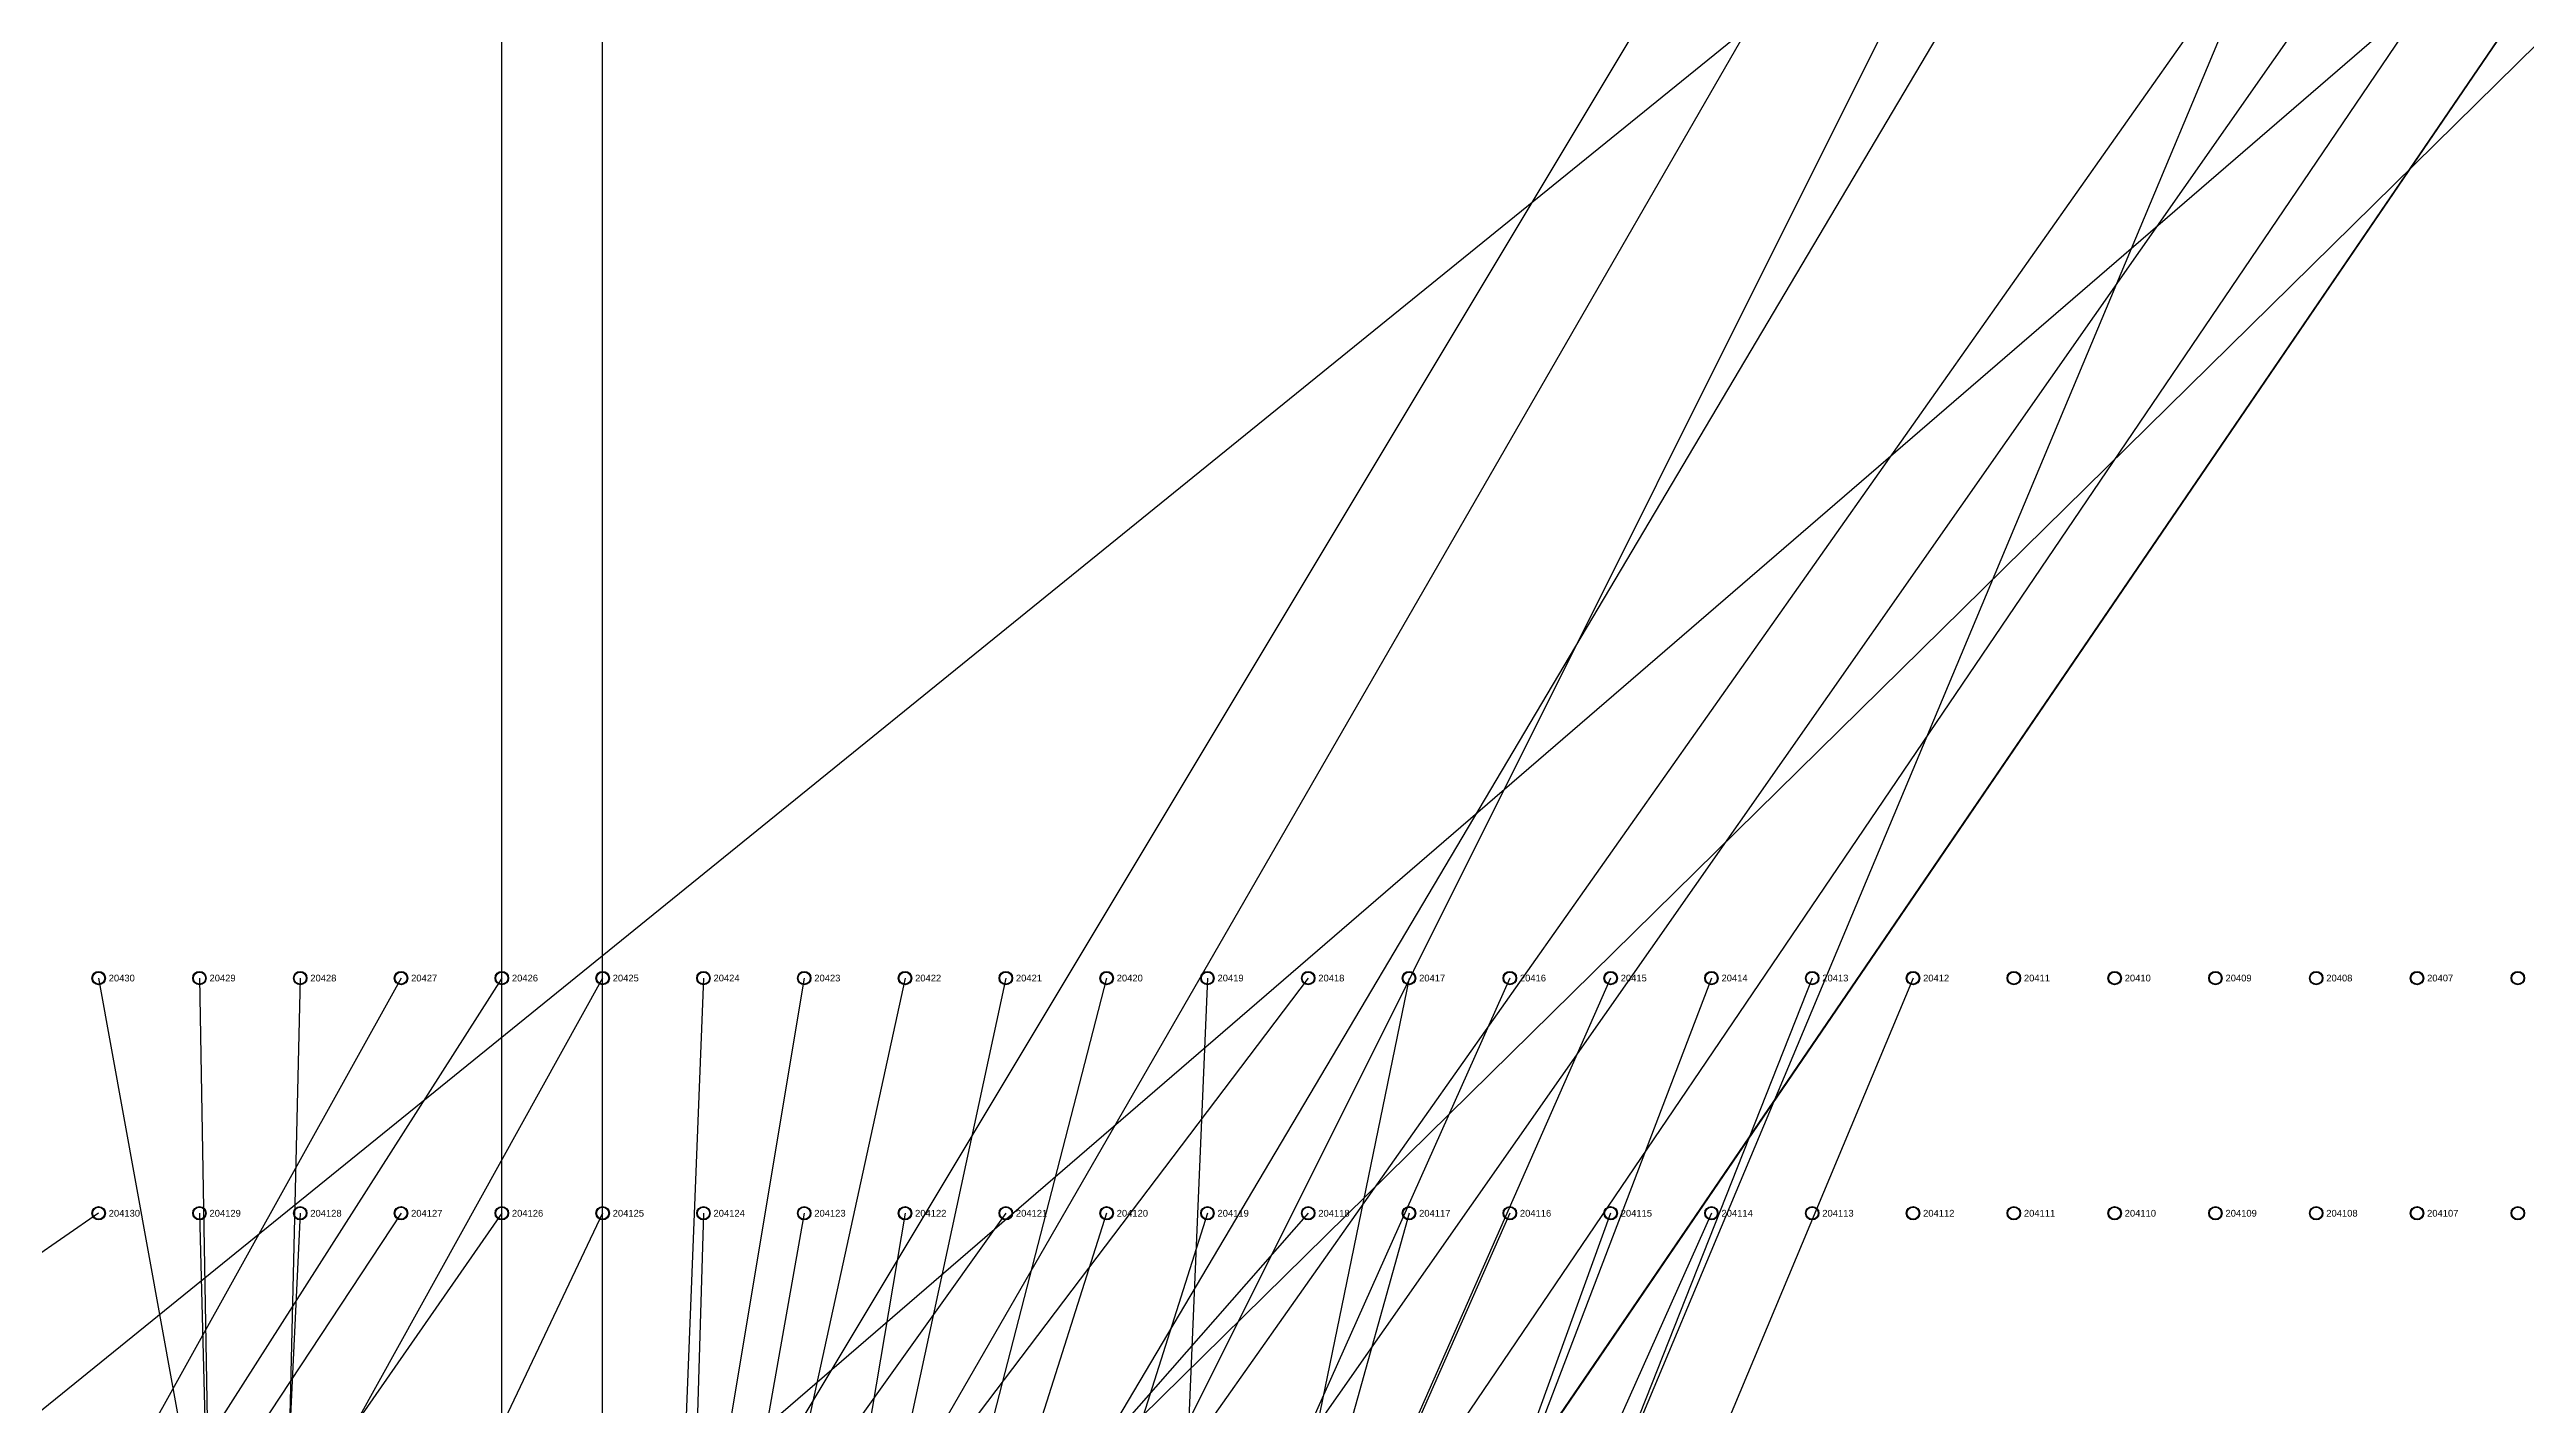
# Model space of a CAD drawing. Extents: x -5 to 376, y -217 to 241.
# Drawn here: x 230.8 to 324.5, y 138.1 to 189.3 of the extents above; entities that cross this region are included whole.
import ezdxf

# ---------------------------------------------------------------- set-up
doc = ezdxf.new("R2010")
doc.units = 0
for name, color, linetype in [('BOTTOM_WIRES_BLACK', 250, 'CONTINUOUS'), ('BOTTOM_WIRES_BLUE', 5, 'CONTINUOUS'), ('BOTTOM_WIRES_RED', 10, 'CONTINUOUS'), ('FIXTURE_INTERFACE_PIN', 4, 'CONTINUOUS'), ('TESTER_INTERFACE_PIN', 144, 'CONTINUOUS'), ('TESTER_INTERFACE_PIN_LABEL', 144, 'CONTINUOUS')]:
    doc.layers.add(name, color=color, linetype=linetype)
doc.styles.get("Standard").update_dxf_attribs({"font": 'arial.ttf'})

msp = doc.modelspace()

# ---------------------------------------------------------------- linework, layer by layer
at = {"layer": 'BOTTOM_WIRES_BLACK'}
for p, q in [((305.08194, 207.5815), (198.33082, 22.52472)), ((327.94194, 207.5815), (198.33082, 22.52472)), ((316.51194, 207.5815), (202.7301, 115.37442)), ((316.51194, 207.5815), (202.7301, 115.37442)), ((247.93194, -8.22452), (247.93194, 207.5815)), ((339.37194, 207.5815), (248.27992, 128.97612)), ((339.37194, 207.5815), (248.27992, 128.97612)), ((251.74194, -8.14832), (251.74194, 207.5815)), ((343.18194, 207.5815), (263.27862, 128.97612)), ((343.18194, 207.5815), (263.27862, 128.97612)), ((320.32194, 207.5815), (267.27912, 81.026)), ((320.32194, 207.5815), (267.27912, 81.026)), ((270.79194, 154.2415), (235.04906, 15.90548)), ((274.60194, 154.2415), (262.5598, -132.92328)), ((270.79194, 145.3515), (246.68988, 69.70522)), ((274.60194, 145.3515), (247.0404, 58.47588))]:
    msp.add_line(p, q, dxfattribs=at)
at = {"layer": 'BOTTOM_WIRES_BLUE'}
for p, q in [((247.93194, 154.2415), (202.21956, 82.5754)), ((244.12194, 154.2415), (204.32014, 82.5754)), ((251.74194, 154.2415), (207.85074, 75.10526)), ((278.41194, 154.2415), (213.76894, 68.9356)), ((293.65194, 154.2415), (217.7034, -44.64558)), ((286.03194, 154.2415), (227.22078, 22.62632)), ((297.46194, 154.2415), (231.03078, -13.82522)), ((301.27194, 154.2415), (231.03078, -13.82522)), ((289.84194, 154.2415), (231.82072, 22.54504)), ((259.36194, 154.2415), (232.00106, -9.37514)), ((232.69194, 154.2415), (237.08106, 130.02514)), ((236.50194, 154.2415), (237.18012, 115.02644)), ((266.98194, 154.2415), (237.7186, 18.20672)), ((263.17194, 154.2415), (237.98022, 38.81628)), ((240.31194, 154.2415), (239.58042, 123.52528)), ((282.22194, 154.2415), (241.8207, -42.58564)), ((255.55194, 154.2415), (245.65864, -97.23374)), ((232.69194, 145.3515), (201.10958, 123.50496)), ((244.12194, 145.3515), (201.4601, 80.66532)), ((293.65194, 145.3515), (202.21194, -59.1185)), ((247.93194, 145.3515), (203.23048, 81.1149)), ((266.98194, 145.3515), (211.36102, 67.49542)), ((251.74194, 145.3515), (215.6587, 69.33438)), ((289.84194, 145.3515), (216.15908, -57.65546)), ((278.41194, 145.3515), (216.99982, 75.40498)), ((282.22194, 145.3515), (219.75064, -78.4352)), ((286.03194, 145.3515), (231.82072, 22.54504)), ((259.36194, 145.3515), (232.00106, -9.37514)), ((236.50194, 145.3515), (237.08106, 123.52528)), ((240.31194, 145.3515), (239.58042, 130.02514)), ((263.17194, 145.3515), (242.54968, 22.75586)), ((255.55194, 145.3515), (247.74906, -119.69496))]:
    msp.add_line(p, q, dxfattribs=at)
at = {"layer": 'BOTTOM_WIRES_RED'}
for p, q in [((301.27194, 207.5815), (171.35094, -9.04494)), ((324.13194, 207.5815), (171.35094, -9.04494)), ((335.56194, 207.5815), (198.5645, 6.68528)), ((312.70194, 207.5815), (200.57872, 18.52422)), ((312.70194, 207.5815), (200.57872, 18.52422)), ((331.75194, 207.5815), (203.57846, 18.52422)), ((331.75194, 207.5815), (203.57846, 18.52422)), ((335.56194, 207.5815), (206.58074, 18.52422)), ((308.89194, 207.5815), (208.56448, 6.68528)), ((308.89194, 207.5815), (208.56448, 6.68528))]:
    msp.add_line(p, q, dxfattribs=at)
at = {"layer": 'FIXTURE_INTERFACE_PIN'}
for centre in [(232.69194, 154.2415), (236.50194, 154.2415), (240.31194, 154.2415), (244.12194, 154.2415), (247.93194, 154.2415), (251.74194, 154.2415), (255.55194, 154.2415), (259.36194, 154.2415), (263.17194, 154.2415), (266.98194, 154.2415), (270.79194, 154.2415), (274.60194, 154.2415), (278.41194, 154.2415), (282.22194, 154.2415), (286.03194, 154.2415), (289.84194, 154.2415), (293.65194, 154.2415), (297.46194, 154.2415), (301.27194, 154.2415), (305.08194, 154.2415), (308.89194, 154.2415), (312.70194, 154.2415), (316.51194, 154.2415), (320.32194, 154.2415), (324.13194, 154.2415), (232.69194, 145.3515), (236.50194, 145.3515), (240.31194, 145.3515), (244.12194, 145.3515), (247.93194, 145.3515), (251.74194, 145.3515), (255.55194, 145.3515), (259.36194, 145.3515), (263.17194, 145.3515), (266.98194, 145.3515), (270.79194, 145.3515), (274.60194, 145.3515), (278.41194, 145.3515), (282.22194, 145.3515), (286.03194, 145.3515), (289.84194, 145.3515), (293.65194, 145.3515), (297.46194, 145.3515), (301.27194, 145.3515), (305.08194, 145.3515), (308.89194, 145.3515), (312.70194, 145.3515), (316.51194, 145.3515), (320.32194, 145.3515), (324.13194, 145.3515)]:
    msp.add_circle(centre, 0.254, dxfattribs=at)
at = {"layer": 'TESTER_INTERFACE_PIN'}
for centre in [(232.69194, 154.2415), (236.50194, 154.2415), (240.31194, 154.2415), (244.12194, 154.2415), (247.93194, 154.2415), (251.74194, 154.2415), (255.55194, 154.2415), (259.36194, 154.2415), (263.17194, 154.2415), (266.98194, 154.2415), (270.79194, 154.2415), (274.60194, 154.2415), (278.41194, 154.2415), (282.22194, 154.2415), (286.03194, 154.2415), (289.84194, 154.2415), (293.65194, 154.2415), (297.46194, 154.2415), (301.27194, 154.2415), (305.08194, 154.2415), (308.89194, 154.2415), (312.70194, 154.2415), (316.51194, 154.2415), (320.32194, 154.2415), (324.13194, 154.2415), (232.69194, 145.3515), (236.50194, 145.3515), (240.31194, 145.3515), (244.12194, 145.3515), (247.93194, 145.3515), (251.74194, 145.3515), (255.55194, 145.3515), (259.36194, 145.3515), (263.17194, 145.3515), (266.98194, 145.3515), (270.79194, 145.3515), (274.60194, 145.3515), (278.41194, 145.3515), (282.22194, 145.3515), (286.03194, 145.3515), (289.84194, 145.3515), (293.65194, 145.3515), (297.46194, 145.3515), (301.27194, 145.3515), (305.08194, 145.3515), (308.89194, 145.3515), (312.70194, 145.3515), (316.51194, 145.3515), (320.32194, 145.3515), (324.13194, 145.3515)]:
    msp.add_circle(centre, 0.2286, dxfattribs=at)

# ---------------------------------------------------------------- texts
at = {"layer": 'TESTER_INTERFACE_PIN_LABEL'}
for s, p in [('20430', (233.07294, 154.1145)), ('20429', (236.88294, 154.1145)), ('20428', (240.69294, 154.1145)), ('20427', (244.50294, 154.1145)), ('20426', (248.31294, 154.1145)), ('20425', (252.12294, 154.1145)), ('20424', (255.93294, 154.1145)), ('20423', (259.74294, 154.1145)), ('20422', (263.55294, 154.1145)), ('20421', (267.36294, 154.1145)), ('20420', (271.17294, 154.1145)), ('20419', (274.98294, 154.1145)), ('20418', (278.79294, 154.1145)), ('20417', (282.60294, 154.1145)), ('20416', (286.41294, 154.1145)), ('20415', (290.22294, 154.1145)), ('20414', (294.03294, 154.1145)), ('20413', (297.84294, 154.1145)), ('20412', (301.65294, 154.1145)), ('20411', (305.46294, 154.1145)), ('20410', (309.27294, 154.1145)), ('20409', (313.08294, 154.1145)), ('20408', (316.89294, 154.1145)), ('20407', (320.70294, 154.1145)), ('204130', (233.07294, 145.2245)), ('204129', (236.88294, 145.2245)), ('204128', (240.69294, 145.2245)), ('204127', (244.50294, 145.2245)), ('204126', (248.31294, 145.2245)), ('204125', (252.12294, 145.2245)), ('204124', (255.93294, 145.2245)), ('204123', (259.74294, 145.2245)), ('204122', (263.55294, 145.2245)), ('204121', (267.36294, 145.2245)), ('204120', (271.17294, 145.2245)), ('204119', (274.98294, 145.2245)), ('204118', (278.79294, 145.2245)), ('204117', (282.60294, 145.2245)), ('204116', (286.41294, 145.2245)), ('204115', (290.22294, 145.2245)), ('204114', (294.03294, 145.2245)), ('204113', (297.84294, 145.2245)), ('204112', (301.65294, 145.2245)), ('204111', (305.46294, 145.2245)), ('204110', (309.27294, 145.2245)), ('204109', (313.08294, 145.2245)), ('204108', (316.89294, 145.2245)), ('204107', (320.70294, 145.2245))]:
    msp.add_text(s, height=0.254, dxfattribs=at).set_placement(p)

doc.saveas('drawing.dxf')
